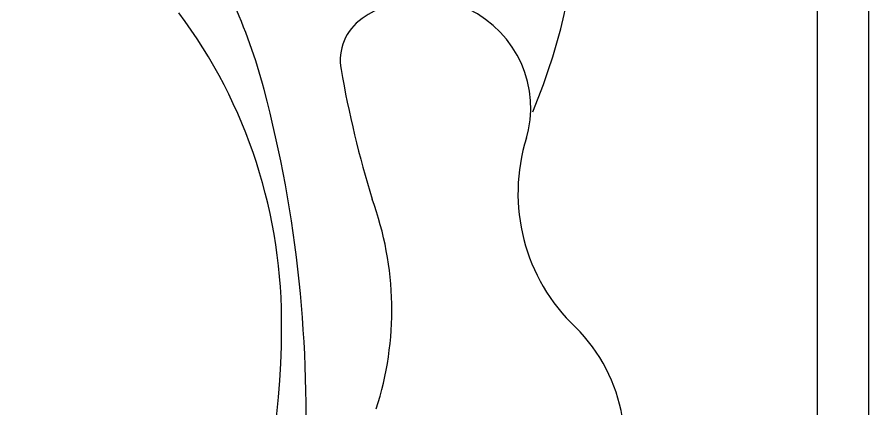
# Model space of a CAD drawing. Extents: x 941 to 1034, y 781 to 934.
# Drawn here: x 1021.56 to 1034.43, y 865.57 to 871.5 of the extents above; entities that cross this region are included whole.
import ezdxf

# ---------------------------------------------------------------- set-up
doc = ezdxf.new("R2010")
doc.units = 0
doc.header["$MEASUREMENT"] = 0
doc.layers.add('1', color=4, linetype='Continuous')

# ---------------------------------------------------------------- blocks, each defined once
blk = doc.blocks.new('2005ENVOY')
at = {"layer": '1', "linetype": 'Continuous'}
blk.add_lwpolyline([(81, 0, 0.414214), (93, 12), (93, 77, 0.414214), (81, 89), (12, 89, 0.414214), (0, 77), (0, 12, 0.414214), (12, 0)], format="xyb", close=True, dxfattribs=at)
at = {"layer": '1', "color": 3, "linetype": 'Continuous'}
blk.add_lwpolyline([(81, 0.779, 0.414214), (92.221, 12), (92.221, 77, 0.414214), (81, 88.221), (12, 88.221, 0.414214), (0.779, 77), (0.779, 12, 0.414214), (12, 0.779)], format="xyb", close=True, dxfattribs=at)
at = {"layer": '1', "color": 3}
for centre, radius, start, end in [((79.51, 72.92), 9.119, 337.2233, 21.3614), ((86.261, 69.492), 1.6, 64.5953, 125.2265), ((76.322, 66.216), 7.8, 359.1145, 36.7756), ((86.241, 69.45), 1.647, 343.0776, 64.5953), ((85.787, 70.163), 0.779, 125.2265, 190.0274), ((101.601, 72.96), 16.838, 190.0274, 196.8978), ((90.495, 68.157), 2.8, 162.6434, 226.3679), ((80.927, 66.389), 4.861, 342.0921, 20.1728), ((72.016, 66.139), 12.106, 321.2695, 359.7919), ((86.804, 64.347), 2.505, 334.4424, 45.4008)]:
    blk.add_arc(centre, radius, start, end, dxfattribs=at)
at = {"layer": '1', "color": 2, "linetype": 'Continuous'}
for centre, radius, start, end in [((75.896, 67.63), 8.233, 14.7514, 24.7984), ((65.249, 64.826), 19.243, 357.1783, 14.7514)]:
    blk.add_arc(centre, radius, start, end, dxfattribs=at)

msp = doc.modelspace()

# ---------------------------------------------------------------- block references
at = {"layer": '1'}
msp.add_blockref('2005ENVOY', (941.433, 800.675), dxfattribs=at)

doc.saveas('drawing.dxf')
